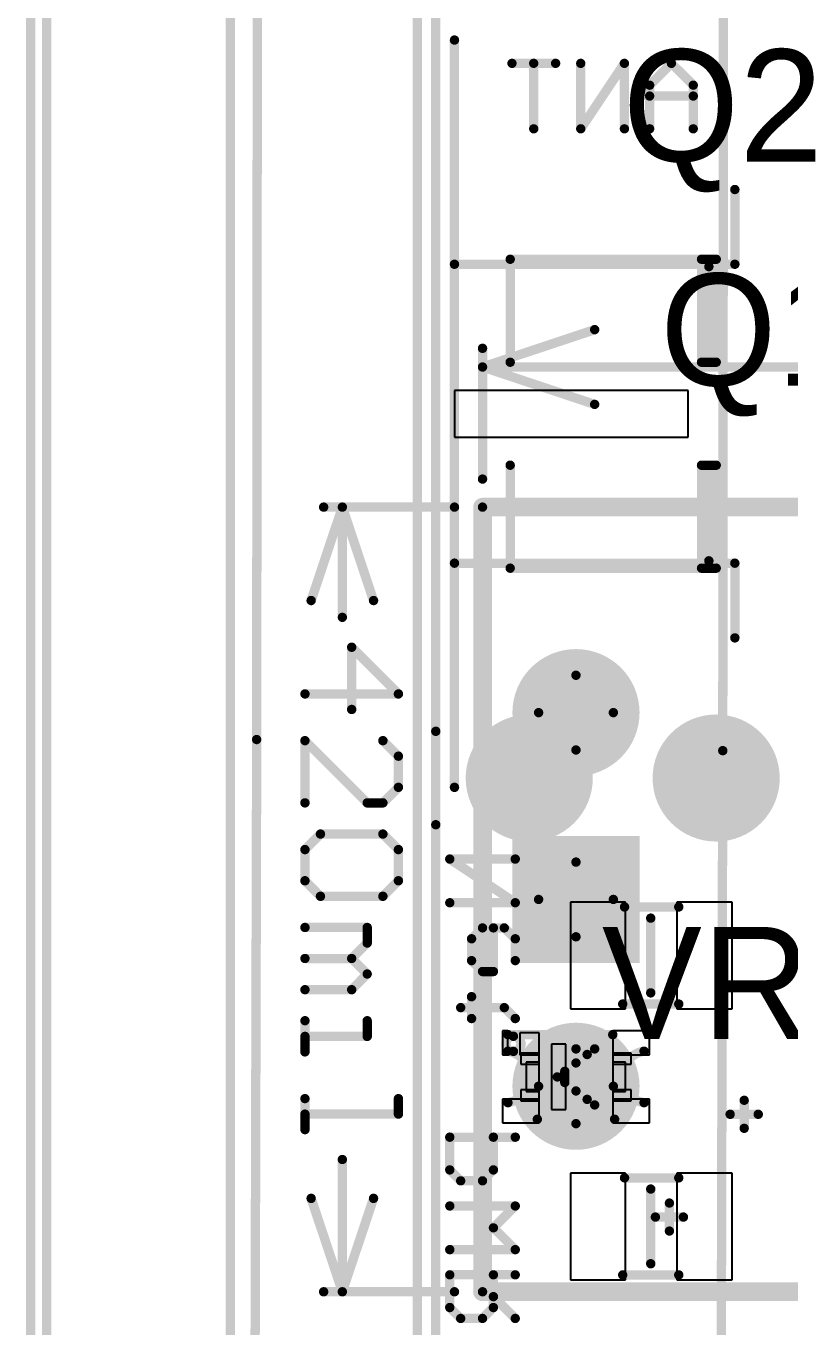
# Model space of a CAD drawing. Header units: millimetres. Extents: x 14 to 185, y 20 to 238.
# Drawn here: x 13.61 to 23.99, y 44.11 to 61.79 of the extents above; entities that cross this region are included whole.
import ezdxf

# ---------------------------------------------------------------- set-up
doc = ezdxf.new("R2010")
doc.units = ezdxf.units.MM
for name, color, linetype in [('BottomLayer', 5, 'Continuous'), ('BottomOverlay', 54, 'Continuous'), ('BottomSolder', 6, 'Continuous'), ('Mechanical1', 6, 'Continuous'), ('Mechanical2', 216, 'Continuous'), ('Mechanical9', 56, 'Continuous'), ('MultiLayer', 9, 'Continuous'), ('PadHoleLayer', 156, 'Continuous'), ('TopLayer', 1, 'Continuous'), ('TopOverlay', 2, 'Continuous'), ('TopSolder', 216, 'Continuous')]:
    doc.layers.add(name, color=color, linetype=linetype)

# ---------------------------------------------------------------- blocks, each defined once
blk = doc.blocks.new('POLOLU_791_4')
at = {"layer": 'BottomLayer', "const_width": 0.762}
for points in [[(-0.381, 0, 1), (0.381, 0, 1)], [(4.699, 0, 1), (5.461, 0, 1)]]:
    blk.add_lwpolyline(points, format="xyb", close=True, dxfattribs=at)
at = {"layer": 'BottomLayer'}
blk.add_solid([(1.778, -0.762), (3.302, -0.762), (1.778, 0.762), (3.302, 0.762)], dxfattribs=at)
at = {"layer": 'BottomSolder', "const_width": 0.864}
for points in [[(-0.432, 0, 1), (0.432, 0, 1)], [(4.648, 0, 1), (5.512, 0, 1)]]:
    blk.add_lwpolyline(points, format="xyb", close=True, dxfattribs=at)
at = {"layer": 'BottomSolder'}
blk.add_solid([(1.676, -0.864), (3.404, -0.864), (1.676, 0.864), (3.404, 0.864)], dxfattribs=at)
at = {"layer": 'Mechanical2', "const_width": 0.127}
for points in [[(-2.794, -1.27), (-2.794, 21.209)], [(7.874, -1.27), (7.874, 21.209)], [(-4.699, -1.27), (-4.699, 5.22)], [(5.461, 2.095), (5.461, 2.477)], [(5.652, 2.286), (5.27, 2.286)], [(6.858, 1.079), (6.858, 1.46)], [(7.048, 1.27), (6.668, 1.27)], [(0, -0.508), (0, 0.508)], [(2.54, -0.508), (2.54, 0.508)], [(5.08, -0.508), (5.08, 0.508)], [(-4.699, -1.27), (-5.207, 0.254)], [(-4.699, -1.27), (-4.191, 0.254)], [(0.508, 0), (-0.508, 0)], [(3.048, 0), (2.032, 0)], [(5.588, 0), (4.572, 0)], [(-3.175, -1.27), (-4.953, -1.27)], [(7.874, -1.27), (-2.794, -1.27)], [(-2.794, -3.429), (-2.794, -1.651)], [(7.874, -3.429), (7.874, -1.651)], [(-0.889, -3.048), (-0.254, -2.413)], [(-0.254, -3.683), (-0.254, -2.413)], [(0.381, -2.624), (0.592, -2.413)], [(1.016, -2.413), (0.592, -2.413)], [(1.227, -2.624), (1.016, -2.413)], [(1.651, -2.624), (1.862, -2.413)], [(2.286, -2.413), (1.862, -2.413)], [(2.497, -2.624), (2.286, -2.413)], [(5.458, -2.413), (5.248, -2.413)], [(5.458, -3.683), (5.458, -2.413)], [(1.227, -2.837), (1.227, -2.624)], [(1.651, -3.472), (1.651, -2.624)], [(2.497, -3.472), (2.497, -2.624)], [(-2.794, -3.175), (-1.524, -2.751)], [(0.381, -3.683), (1.227, -2.837)], [(2.921, -3.683), (2.921, -2.837)], [(3.132, -2.837), (2.921, -2.837)], [(3.343, -3.048), (3.132, -2.837)], [(3.343, -3.048), (3.553, -2.837)], [(3.767, -3.048), (3.553, -2.837)], [(4.402, -2.837), (4.188, -2.837)], [(4.402, -3.683), (4.402, -2.837)], [(7.874, -3.175), (6.604, -2.751)], [(-0.043, -3.048), (-0.889, -3.048)], [(3.343, -3.683), (3.343, -3.048)], [(3.343, -3.683), (3.343, -3.048)], [(3.767, -3.683), (3.767, -3.048)], [(-1.295, -3.175), (-2.794, -3.175)], [(-1.524, -3.599), (-2.794, -3.175)], [(7.874, -3.175), (6.076, -3.175)], [(6.604, -3.599), (7.874, -3.175)], [(1.862, -3.683), (1.651, -3.472)], [(2.286, -3.683), (2.497, -3.472)], [(1.227, -3.683), (0.381, -3.683)], [(2.286, -3.683), (1.862, -3.683)], [(4.613, -3.683), (4.188, -3.683)], [(4.613, -3.683), (4.402, -3.683)], [(5.669, -3.683), (5.248, -3.683)], [(5.669, -3.683), (5.458, -3.683)]]:
    blk.add_lwpolyline(points, dxfattribs=at)
at = {"layer": 'Mechanical2', "const_width": 0.0635}
for points in [[(5.429, 2.477, 1), (5.493, 2.477, 1)], [(5.239, 2.286, 1), (5.302, 2.286, 1)], [(5.62, 2.286, 1), (5.683, 2.286, 1)], [(5.429, 2.095, 1), (5.493, 2.095, 1)], [(6.826, 1.46, 1), (6.89, 1.46, 1)], [(6.636, 1.27, 1), (6.699, 1.27, 1)], [(7.017, 1.27, 1), (7.08, 1.27, 1)], [(6.826, 1.079, 1), (6.89, 1.079, 1)], [(-0.032, 0.508, 1), (0.032, 0.508, 1)], [(2.508, 0.508, 1), (2.572, 0.508, 1)], [(5.048, 0.508, 1), (5.112, 0.508, 1)], [(-5.239, 0.254, 1), (-5.175, 0.254, 1)], [(-4.223, 0.254, 1), (-4.159, 0.254, 1)], [(-0.54, 0, 1), (-0.476, 0, 1)], [(0.476, 0, 1), (0.54, 0, 1)], [(2, 0, 1), (2.064, 0, 1)], [(3.016, 0, 1), (3.08, 0, 1)], [(4.54, 0, 1), (4.604, 0, 1)], [(5.556, 0, 1), (5.62, 0, 1)], [(-0.032, -0.508, 1), (0.032, -0.508, 1)], [(2.508, -0.508, 1), (2.572, -0.508, 1)], [(5.048, -0.508, 1), (5.112, -0.508, 1)], [(-4.985, -1.27, 1), (-4.921, -1.27, 1)], [(-4.731, -1.27, 1), (-4.667, -1.27, 1)], [(-4.731, -1.27, 1), (-4.667, -1.27, 1)], [(-4.731, -1.27, 1), (-4.667, -1.27, 1)], [(-3.207, -1.27, 1), (-3.143, -1.27, 1)], [(-2.826, -1.27, 1), (-2.762, -1.27, 1)], [(-2.826, -1.27, 1), (-2.762, -1.27, 1)], [(7.842, -1.27, 1), (7.906, -1.27, 1)], [(7.842, -1.27, 1), (7.906, -1.27, 1)], [(-2.826, -1.651, 1), (-2.762, -1.651, 1)], [(7.842, -1.651, 1), (7.906, -1.651, 1)], [(-0.286, -2.413, 1), (-0.222, -2.413, 1)], [(-0.286, -2.413, 1), (-0.222, -2.413, 1)], [(0.56, -2.413, 1), (0.624, -2.413, 1)], [(0.56, -2.413, 1), (0.624, -2.413, 1)], [(0.984, -2.413, 1), (1.048, -2.413, 1)], [(0.984, -2.413, 1), (1.048, -2.413, 1)], [(1.83, -2.413, 1), (1.894, -2.413, 1)], [(1.83, -2.413, 1), (1.894, -2.413, 1)], [(2.254, -2.413, 1), (2.318, -2.413, 1)], [(2.254, -2.413, 1), (2.318, -2.413, 1)], [(5.216, -2.413, 1), (5.279, -2.413, 1)], [(5.427, -2.413, 1), (5.49, -2.413, 1)], [(5.427, -2.413, 1), (5.49, -2.413, 1)], [(0.349, -2.624, 1), (0.413, -2.624, 1)], [(1.195, -2.624, 1), (1.259, -2.624, 1)], [(1.195, -2.624, 1), (1.259, -2.624, 1)], [(1.619, -2.624, 1), (1.683, -2.624, 1)], [(1.619, -2.624, 1), (1.683, -2.624, 1)], [(2.465, -2.624, 1), (2.529, -2.624, 1)], [(2.465, -2.624, 1), (2.529, -2.624, 1)], [(-1.556, -2.751, 1), (-1.492, -2.751, 1)], [(1.195, -2.837, 1), (1.259, -2.837, 1)], [(1.195, -2.837, 1), (1.259, -2.837, 1)], [(2.889, -2.837, 1), (2.953, -2.837, 1)], [(2.889, -2.837, 1), (2.953, -2.837, 1)], [(3.1, -2.837, 1), (3.164, -2.837, 1)], [(3.1, -2.837, 1), (3.164, -2.837, 1)], [(3.522, -2.837, 1), (3.585, -2.837, 1)], [(3.522, -2.837, 1), (3.585, -2.837, 1)], [(4.157, -2.837, 1), (4.22, -2.837, 1)], [(4.37, -2.837, 1), (4.434, -2.837, 1)], [(4.37, -2.837, 1), (4.434, -2.837, 1)], [(6.572, -2.751, 1), (6.636, -2.751, 1)], [(-0.921, -3.048, 1), (-0.857, -3.048, 1)], [(-0.921, -3.048, 1), (-0.857, -3.048, 1)], [(-0.075, -3.048, 1), (-0.011, -3.048, 1)], [(3.311, -3.048, 1), (3.374, -3.048, 1)], [(3.311, -3.048, 1), (3.374, -3.048, 1)], [(3.311, -3.048, 1), (3.374, -3.048, 1)], [(3.311, -3.048, 1), (3.374, -3.048, 1)], [(3.735, -3.048, 1), (3.799, -3.048, 1)], [(3.735, -3.048, 1), (3.799, -3.048, 1)], [(-2.826, -3.175, 1), (-2.762, -3.175, 1)], [(-2.826, -3.175, 1), (-2.762, -3.175, 1)], [(-2.826, -3.175, 1), (-2.762, -3.175, 1)], [(-1.327, -3.175, 1), (-1.264, -3.175, 1)], [(6.044, -3.175, 1), (6.107, -3.175, 1)], [(7.842, -3.175, 1), (7.906, -3.175, 1)], [(7.842, -3.175, 1), (7.906, -3.175, 1)], [(7.842, -3.175, 1), (7.906, -3.175, 1)], [(-2.826, -3.429, 1), (-2.762, -3.429, 1)], [(1.619, -3.472, 1), (1.683, -3.472, 1)], [(1.619, -3.472, 1), (1.683, -3.472, 1)], [(2.465, -3.472, 1), (2.529, -3.472, 1)], [(2.465, -3.472, 1), (2.529, -3.472, 1)], [(7.842, -3.429, 1), (7.906, -3.429, 1)], [(-1.556, -3.599, 1), (-1.492, -3.599, 1)], [(-0.286, -3.683, 1), (-0.222, -3.683, 1)], [(0.349, -3.683, 1), (0.413, -3.683, 1)], [(0.349, -3.683, 1), (0.413, -3.683, 1)], [(1.195, -3.683, 1), (1.259, -3.683, 1)], [(1.83, -3.683, 1), (1.894, -3.683, 1)], [(1.83, -3.683, 1), (1.894, -3.683, 1)], [(2.254, -3.683, 1), (2.318, -3.683, 1)], [(2.254, -3.683, 1), (2.318, -3.683, 1)], [(2.889, -3.683, 1), (2.953, -3.683, 1)], [(3.311, -3.683, 1), (3.374, -3.683, 1)], [(3.311, -3.683, 1), (3.374, -3.683, 1)], [(3.735, -3.683, 1), (3.799, -3.683, 1)], [(4.157, -3.683, 1), (4.22, -3.683, 1)], [(4.37, -3.683, 1), (4.434, -3.683, 1)], [(4.37, -3.683, 1), (4.434, -3.683, 1)], [(4.581, -3.683, 1), (4.644, -3.683, 1)], [(4.581, -3.683, 1), (4.644, -3.683, 1)], [(5.216, -3.683, 1), (5.279, -3.683, 1)], [(5.427, -3.683, 1), (5.49, -3.683, 1)], [(5.427, -3.683, 1), (5.49, -3.683, 1)], [(5.638, -3.683, 1), (5.701, -3.683, 1)], [(5.638, -3.683, 1), (5.701, -3.683, 1)], [(6.572, -3.599, 1), (6.636, -3.599, 1)]]:
    blk.add_lwpolyline(points, format="xyb", close=True, dxfattribs=at)
at = {"layer": 'MultiLayer', "const_width": 0.762}
for points in [[(-0.381, 0, 1), (0.381, 0, 1)], [(4.699, 0, 1), (5.461, 0, 1)]]:
    blk.add_lwpolyline(points, format="xyb", close=True, dxfattribs=at)
at = {"layer": 'MultiLayer'}
blk.add_solid([(1.778, -0.762), (3.302, -0.762), (1.778, 0.762), (3.302, 0.762)], dxfattribs=at)
at = {"layer": 'PadHoleLayer', "const_width": 0.483}
for points in [[(-0.241, 0, 1), (0.241, 0, 1)], [(2.299, 0, 1), (2.781, 0, 1)], [(4.839, 0, 1), (5.321, 0, 1)]]:
    blk.add_lwpolyline(points, format="xyb", close=True, dxfattribs=at)
at = {"layer": 'TopLayer', "const_width": 0.762}
for points in [[(-0.381, 0, 1), (0.381, 0, 1)], [(4.699, 0, 1), (5.461, 0, 1)]]:
    blk.add_lwpolyline(points, format="xyb", close=True, dxfattribs=at)
at = {"layer": 'TopLayer'}
blk.add_solid([(1.778, -0.762), (3.302, -0.762), (1.778, 0.762), (3.302, 0.762)], dxfattribs=at)
at = {"layer": 'TopOverlay', "const_width": 0.254}
for points in [[(-2.794, -1.27), (-2.794, 21.209)], [(7.874, -1.27), (7.874, 21.209)], [(7.874, -1.27), (-2.794, -1.27)]]:
    blk.add_lwpolyline(points, dxfattribs=at)
at = {"layer": 'TopOverlay', "const_width": 0.127}
for points in [[(-2.857, -1.27, 1), (-2.731, -1.27, 1)], [(-2.857, -1.27, 1), (-2.731, -1.27, 1)], [(7.81, -1.27, 1), (7.938, -1.27, 1)], [(7.81, -1.27, 1), (7.938, -1.27, 1)]]:
    blk.add_lwpolyline(points, format="xyb", close=True, dxfattribs=at)
at = {"layer": 'TopSolder', "const_width": 0.864}
for points in [[(-0.432, 0, 1), (0.432, 0, 1)], [(4.648, 0, 1), (5.512, 0, 1)]]:
    blk.add_lwpolyline(points, format="xyb", close=True, dxfattribs=at)
at = {"layer": 'TopSolder'}
blk.add_solid([(1.676, -0.864), (3.404, -0.864), (1.676, 0.864), (3.404, 0.864)], dxfattribs=at)
blk = doc.blocks.new('ADAFRUIT_2687_B_18')
at = {"layer": 'BottomLayer', "const_width": 0.762}
for points in [[(23.749, -43.942, 1), (24.511, -43.942, 1)], [(23.749, -46.482, 1), (24.511, -46.482, 1)]]:
    blk.add_lwpolyline(points, format="xyb", close=True, dxfattribs=at)
at = {"layer": 'BottomOverlay'}
for p, q in [((27.269, -43.725), (25.819, -43.725)), ((25.819, -43.725), (25.819, -44.475)), ((27.269, -44.475), (27.269, -43.725)), ((30.952, -43.725), (29.502, -43.725)), ((29.502, -43.725), (29.502, -44.475)), ((30.952, -44.475), (30.952, -43.725)), ((19.494, -44.323), (18.86, -44.323)), ((18.86, -44.323), (18.86, -47.498)), ((19.494, -47.498), (19.494, -44.323)), ((25.819, -44.475), (27.269, -44.475)), ((29.502, -44.475), (30.952, -44.475)), ((27.894, -44.847), (27.569, -44.847)), ((27.569, -44.847), (27.569, -45.347)), ((27.894, -45.347), (27.894, -44.847)), ((28.819, -44.847), (28.494, -44.847)), ((28.494, -44.847), (28.494, -45.347)), ((28.819, -45.347), (28.819, -44.847)), ((27.269, -45.173), (25.819, -45.173)), ((25.819, -45.173), (25.819, -45.923)), ((27.269, -45.923), (27.269, -45.173)), ((28.019, -45.097), (27.869, -45.097)), ((27.869, -45.097), (27.869, -45.347)), ((28.394, -45.172), (27.994, -45.172)), ((27.994, -45.172), (27.994, -45.347)), ((28.019, -45.347), (28.019, -45.097)), ((28.519, -45.097), (28.369, -45.097)), ((28.369, -45.097), (28.369, -45.347)), ((28.394, -45.347), (28.394, -45.172)), ((28.519, -45.347), (28.519, -45.097)), ((30.952, -45.173), (29.502, -45.173)), ((29.502, -45.173), (29.502, -45.923)), ((30.952, -45.923), (30.952, -45.173)), ((27.569, -45.347), (27.894, -45.347)), ((27.869, -45.347), (28.019, -45.347)), ((27.994, -45.347), (28.394, -45.347)), ((28.369, -45.347), (28.519, -45.347)), ((28.494, -45.347), (28.819, -45.347)), ((25.819, -45.923), (27.269, -45.923)), ((29.502, -45.923), (30.952, -45.923)), ((28.639, -45.987), (27.75, -45.987)), ((27.75, -45.987), (27.75, -46.178)), ((28.639, -46.178), (28.639, -45.987)), ((27.75, -46.178), (28.639, -46.178)), ((27.894, -46.347), (27.594, -46.347)), ((27.594, -46.347), (27.594, -46.609)), ((28.019, -46.347), (27.869, -46.347)), ((27.869, -46.347), (27.869, -46.597)), ((27.894, -46.609), (27.894, -46.347)), ((28.394, -46.347), (27.994, -46.347)), ((27.994, -46.347), (27.994, -46.522)), ((28.019, -46.597), (28.019, -46.347)), ((28.519, -46.347), (28.369, -46.347)), ((28.369, -46.347), (28.369, -46.597)), ((28.394, -46.522), (28.394, -46.347)), ((28.819, -46.347), (28.494, -46.347)), ((28.494, -46.347), (28.494, -46.847)), ((28.519, -46.597), (28.519, -46.347)), ((28.819, -46.847), (28.819, -46.347)), ((27.594, -46.609), (27.894, -46.609)), ((27.869, -46.597), (28.019, -46.597)), ((27.994, -46.522), (28.394, -46.522)), ((28.369, -46.597), (28.519, -46.597)), ((27.894, -46.772), (27.569, -46.772)), ((27.569, -46.772), (27.569, -46.847)), ((27.894, -46.847), (27.894, -46.772)), ((27.569, -46.847), (27.894, -46.847)), ((28.494, -46.847), (28.819, -46.847)), ((18.86, -47.498), (19.494, -47.498))]:
    blk.add_line(p, q, dxfattribs=at)
for points, const_width in [([(16.097, -43.688, 1), (16.161, -43.688, 1)], 0.0635), ([(17.113, -43.688, 1), (17.177, -43.688, 1)], 0.0635), ([(17.113, -43.688, 1), (17.177, -43.688, 1)], 0.0635), ([(21.177, -43.688, 1), (21.241, -43.688, 1)], 0.0635), ([(21.177, -43.688, 1), (21.241, -43.688, 1)], 0.0635), ([(22.193, -43.688, 1), (22.257, -43.688, 1)], 0.0635), ([(17.045, -43.941, 1), (17.109, -43.941, 1)], 0.0635), ([(17.045, -43.941, 1), (17.109, -43.941, 1)], 0.0635), ([(17.145, -44.041, 1), (17.209, -44.041, 1)], 0.0635), ([(18.445, -43.941, 1), (18.509, -43.941, 1)], 0.0635), ([(18.445, -43.941, 1), (18.509, -43.941, 1)], 0.0635), ([(18.445, -44.041, 1), (18.509, -44.041, 1)], 0.0635), ([(19.845, -43.941, 1), (19.909, -43.941, 1)], 0.0635), ([(19.845, -43.941, 1), (19.909, -43.941, 1)], 0.0635), ([(19.845, -44.041, 1), (19.909, -44.041, 1)], 0.0635), ([(21.145, -44.041, 1), (21.209, -44.041, 1)], 0.0635), ([(21.245, -43.941, 1), (21.309, -43.941, 1)], 0.0635), ([(21.245, -43.941, 1), (21.309, -43.941, 1)], 0.0635), ([(17.045, -44.141, 1), (17.109, -44.141, 1)], 0.0635), ([(17.045, -44.141, 1), (17.109, -44.141, 1)], 0.0635), ([(17.045, -44.141, 1), (17.109, -44.141, 1)], 0.0635), ([(18.445, -44.141, 1), (18.509, -44.141, 1)], 0.0635), ([(18.445, -44.141, 1), (18.509, -44.141, 1)], 0.0635), ([(19.845, -44.141, 1), (19.909, -44.141, 1)], 0.0635), ([(19.845, -44.141, 1), (19.909, -44.141, 1)], 0.0635), ([(21.245, -44.141, 1), (21.309, -44.141, 1)], 0.0635), ([(21.245, -44.141, 1), (21.309, -44.141, 1)], 0.0635), ([(21.245, -44.141, 1), (21.309, -44.141, 1)], 0.0635), ([(14.679, -44.253, 1), (14.742, -44.253, 1)], 0.0635), ([(14.679, -44.253, 1), (14.742, -44.253, 1)], 0.0635), ([(14.827, -44.253, 1), (14.89, -44.253, 1)], 0.0635), ([(15.272, -44.253, 1), (15.335, -44.253, 1)], 0.0635), ([(14.382, -44.55, 1), (14.445, -44.55, 1)], 0.0635), ([(14.382, -44.55, 1), (14.445, -44.55, 1)], 0.0635), ([(25.851, -44.45, 1), (25.915, -44.45, 1)], 0.0635), ([(27.171, -44.45, 1), (27.235, -44.45, 1)], 0.0635), ([(29.534, -44.45, 1), (29.598, -44.45, 1)], 0.0635), ([(30.854, -44.45, 1), (30.918, -44.45, 1)], 0.0635), ([(14.679, -44.846, 1), (14.742, -44.846, 1)], 0.0635), ([(14.679, -44.846, 1), (14.742, -44.846, 1)], 0.0635), ([(14.827, -44.846, 1), (14.89, -44.846, 1)], 0.0635), ([(15.272, -44.846, 1), (15.335, -44.846, 1)], 0.0635), ([(26.003, -44.831, 1), (26.067, -44.831, 1)], 0.0635), ([(27.019, -44.831, 1), (27.083, -44.831, 1)], 0.0635), ([(27.812, -44.922, 1), (27.876, -44.922, 1)], 0.0635), ([(28.512, -44.922, 1), (28.576, -44.922, 1)], 0.0635), ([(29.686, -44.831, 1), (29.75, -44.831, 1)], 0.0635), ([(30.702, -44.831, 1), (30.766, -44.831, 1)], 0.0635), ([(14.382, -45.189, 1), (14.445, -45.189, 1)], 0.0635), ([(14.382, -45.189, 1), (14.445, -45.189, 1)], 0.0635), ([(15.272, -45.189, 1), (15.335, -45.189, 1)], 0.0635), ([(25.851, -45.187, 1), (25.915, -45.187, 1)], 0.0635), ([(27.171, -45.212, 1), (27.235, -45.212, 1)], 0.0635), ([(29.534, -45.187, 1), (29.598, -45.187, 1)], 0.0635), ([(30.854, -45.212, 1), (30.918, -45.212, 1)], 0.0635), ([(27.587, -45.347, 1), (27.651, -45.347, 1)], 0.0635), ([(28.737, -45.322, 1), (28.801, -45.322, 1)], 0.0635), ([(27.781, -45.593, 1), (27.845, -45.593, 1)], 0.0635), ([(27.781, -45.593, 1), (27.845, -45.593, 1)], 0.0635), ([(28.543, -45.593, 1), (28.607, -45.593, 1)], 0.0635), ([(28.543, -45.593, 1), (28.607, -45.593, 1)], 0.0635), ([(14.382, -45.782, 1), (14.445, -45.782, 1)], 0.0635), ([(15.272, -45.782, 1), (15.335, -45.782, 1)], 0.0635), ([(15.272, -45.782, 1), (15.335, -45.782, 1)], 0.0635), ([(27.857, -45.695, 1), (27.921, -45.695, 1)], 0.0635), ([(28.467, -45.695, 1), (28.531, -45.695, 1)], 0.0635), ([(27.972, -45.847, 1), (28.035, -45.847, 1)], 0.0635), ([(28.086, -45.999, 1), (28.15, -45.999, 1)], 0.0635), ([(28.238, -45.999, 1), (28.302, -45.999, 1)], 0.0635), ([(28.353, -45.847, 1), (28.416, -45.847, 1)], 0.0635), ([(14.382, -46.124, 1), (14.445, -46.124, 1)], 0.0635), ([(28.162, -46.101, 1), (28.226, -46.101, 1)], 0.0635), ([(28.162, -46.101, 1), (28.226, -46.101, 1)], 0.0635), ([(14.382, -46.421, 1), (14.445, -46.421, 1)], 0.0635), ([(15.272, -46.421, 1), (15.335, -46.421, 1)], 0.0635), ([(28.737, -46.372, 1), (28.801, -46.372, 1)], 0.0635), ([(14.382, -46.717, 1), (14.445, -46.717, 1)], 0.0635), ([(25.2, -46.672, 1), (25.264, -46.672, 1)], 0.0635), ([(25.794, -46.672, 1), (25.857, -46.672, 1)], 0.0635), ([(25.794, -46.672, 1), (25.857, -46.672, 1)], 0.0635), ([(26.284, -46.672, 1), (26.348, -46.672, 1)], 0.0635), ([(26.284, -46.672, 1), (26.348, -46.672, 1)], 0.0635), ([(26.581, -46.672, 1), (26.644, -46.672, 1)], 0.0635), ([(27.368, -46.672, 1), (27.432, -46.672, 1)], 0.0635), ([(27.847, -46.697, 1), (27.641, -46.697, 1)], 0.127), ([(27.609, -46.697, 1), (27.673, -46.697, 1)], 0.0635), ([(27.815, -46.697, 1), (27.879, -46.697, 1)], 0.0635), ([(28.981, -46.672, 1), (29.045, -46.672, 1)], 0.0635), ([(29.917, -46.672, 1), (29.98, -46.672, 1)], 0.0635), ([(29.917, -46.672, 1), (29.98, -46.672, 1)], 0.0635), ([(30.51, -46.672, 1), (30.574, -46.672, 1)], 0.0635), ([(30.51, -46.672, 1), (30.574, -46.672, 1)], 0.0635), ([(30.853, -46.672, 1), (30.916, -46.672, 1)], 0.0635), ([(31.446, -46.672, 1), (31.509, -46.672, 1)], 0.0635), ([(17.045, -46.741, 1), (17.109, -46.741, 1)], 0.0635), ([(17.045, -46.741, 1), (17.109, -46.741, 1)], 0.0635), ([(18.445, -46.741, 1), (18.509, -46.741, 1)], 0.0635), ([(19.845, -46.741, 1), (19.909, -46.741, 1)], 0.0635), ([(21.245, -46.741, 1), (21.309, -46.741, 1)], 0.0635), ([(21.245, -46.741, 1), (21.309, -46.741, 1)], 0.0635), ([(26.136, -46.821, 1), (26.199, -46.821, 1)], 0.0635), ([(26.136, -46.821, 1), (26.199, -46.821, 1)], 0.0635), ([(27.22, -46.821, 1), (27.283, -46.821, 1)], 0.0635), ([(27.22, -46.821, 1), (27.283, -46.821, 1)], 0.0635), ([(27.587, -46.772, 1), (27.651, -46.772, 1)], 0.0635), ([(27.812, -46.772, 1), (27.876, -46.772, 1)], 0.0635), ([(28.512, -46.772, 1), (28.576, -46.772, 1)], 0.0635), ([(26.136, -46.969, 1), (26.199, -46.969, 1)], 0.0635), ([(26.729, -46.969, 1), (26.793, -46.969, 1)], 0.0635), ([(26.729, -46.969, 1), (26.793, -46.969, 1)], 0.0635), ([(28.981, -46.969, 1), (29.045, -46.969, 1)], 0.0635), ([(29.426, -46.969, 1), (29.49, -46.969, 1)], 0.0635), ([(29.426, -46.969, 1), (29.49, -46.969, 1)], 0.0635), ([(30.214, -46.969, 1), (30.277, -46.969, 1)], 0.0635), ([(30.214, -46.969, 1), (30.277, -46.969, 1)], 0.0635), ([(30.853, -46.969, 1), (30.916, -46.969, 1)], 0.0635), ([(31.149, -46.969, 1), (31.213, -46.969, 1)], 0.0635), ([(31.297, -46.969, 1), (31.361, -46.969, 1)], 0.0635), ([(31.297, -46.969, 1), (31.361, -46.969, 1)], 0.0635), ([(26.136, -47.117, 1), (26.199, -47.117, 1)], 0.0635), ([(26.136, -47.117, 1), (26.199, -47.117, 1)], 0.0635), ([(26.729, -47.117, 1), (26.793, -47.117, 1)], 0.0635), ([(26.729, -47.117, 1), (26.793, -47.117, 1)], 0.0635), ([(29.575, -47.117, 1), (29.638, -47.117, 1)], 0.0635), ([(29.575, -47.117, 1), (29.638, -47.117, 1)], 0.0635), ([(31.446, -47.117, 1), (31.509, -47.117, 1)], 0.0635), ([(31.446, -47.117, 1), (31.509, -47.117, 1)], 0.0635), ([(26.284, -47.266, 1), (26.348, -47.266, 1)], 0.0635), ([(26.284, -47.266, 1), (26.348, -47.266, 1)], 0.0635), ([(26.581, -47.266, 1), (26.644, -47.266, 1)], 0.0635), ([(26.581, -47.266, 1), (26.644, -47.266, 1)], 0.0635), ([(27.071, -47.266, 1), (27.135, -47.266, 1)], 0.0635), ([(27.22, -47.414, 1), (27.283, -47.414, 1)], 0.0635), ([(27.368, -47.266, 1), (27.432, -47.266, 1)], 0.0635), ([(29.575, -47.414, 1), (29.638, -47.414, 1)], 0.0635), ([(29.575, -47.414, 1), (29.638, -47.414, 1)], 0.0635), ([(31.446, -47.414, 1), (31.509, -47.414, 1)], 0.0635), ([(31.446, -47.414, 1), (31.509, -47.414, 1)], 0.0635), ([(14.065, -47.498, 1), (14.129, -47.498, 1)], 0.0635), ([(17.113, -47.498, 1), (17.177, -47.498, 1)], 0.0635), ([(17.113, -47.498, 1), (17.177, -47.498, 1)], 0.0635), ([(21.177, -47.498, 1), (21.241, -47.498, 1)], 0.0635), ([(21.177, -47.498, 1), (21.241, -47.498, 1)], 0.0635), ([(24.225, -47.498, 1), (24.289, -47.498, 1)], 0.0635), ([(25.2, -47.562, 1), (25.264, -47.562, 1)], 0.0635), ([(25.2, -47.562, 1), (25.264, -47.562, 1)], 0.0635), ([(25.794, -47.562, 1), (25.857, -47.562, 1)], 0.0635), ([(28.981, -47.562, 1), (29.045, -47.562, 1)], 0.0635), ([(28.981, -47.562, 1), (29.045, -47.562, 1)], 0.0635), ([(29.426, -47.562, 1), (29.49, -47.562, 1)], 0.0635), ([(29.426, -47.562, 1), (29.49, -47.562, 1)], 0.0635), ([(29.917, -47.562, 1), (29.98, -47.562, 1)], 0.0635), ([(30.51, -47.562, 1), (30.574, -47.562, 1)], 0.0635), ([(30.853, -47.562, 1), (30.916, -47.562, 1)], 0.0635), ([(30.853, -47.562, 1), (30.916, -47.562, 1)], 0.0635), ([(31.297, -47.562, 1), (31.361, -47.562, 1)], 0.0635), ([(31.297, -47.562, 1), (31.361, -47.562, 1)], 0.0635), ([(23.463, -47.752, 1), (23.527, -47.752, 1)], 0.0635), ([(24.733, -47.752, 1), (24.797, -47.752, 1)], 0.0635)]:
    blk.add_lwpolyline(points, format="xyb", close=True, dxfattribs=dict(at, const_width=const_width))
at = {"layer": 'BottomOverlay', "const_width": 0.127}
for points in [[(17.145, -43.688), (16.129, -43.688)], [(17.145, -47.498), (17.145, -43.688)], [(21.209, -47.498), (21.209, -43.688)], [(22.225, -43.688), (21.209, -43.688)], [(17.077, -44.141), (17.077, -43.941)], [(18.477, -43.941), (17.077, -43.941)], [(18.477, -44.041), (17.177, -44.041)], [(18.477, -44.141), (18.477, -43.941)], [(19.877, -44.141), (19.877, -43.941)], [(21.277, -43.941), (19.877, -43.941)], [(21.177, -44.041), (19.877, -44.041)], [(21.277, -44.141), (21.277, -43.941)], [(18.477, -44.141), (17.077, -44.141)], [(17.077, -46.741), (17.077, -44.141)], [(21.277, -44.141), (19.877, -44.141)], [(21.277, -46.741), (21.277, -44.141)], [(14.414, -44.55), (14.71, -44.253)], [(15.303, -44.253), (14.71, -44.253)], [(14.859, -44.846), (14.859, -44.253)], [(14.71, -44.846), (14.414, -44.55)], [(25.883, -45.187), (25.883, -44.45)], [(27.203, -45.212), (27.203, -44.45)], [(29.566, -45.187), (29.566, -44.45)], [(30.886, -45.212), (30.886, -44.45)], [(15.303, -44.846), (14.71, -44.846)], [(27.051, -44.831), (26.035, -44.831)], [(30.734, -44.831), (29.718, -44.831)], [(15.303, -45.782), (14.414, -45.189)], [(15.303, -45.189), (14.414, -45.189)], [(27.619, -46.772), (27.619, -45.347)], [(28.769, -46.372), (28.769, -45.322)], [(28.575, -45.593), (27.813, -45.593)], [(28.194, -46.101), (27.813, -45.593)], [(28.194, -46.101), (28.575, -45.593)], [(15.303, -45.782), (14.414, -45.782)], [(28.499, -45.695), (27.889, -45.695)], [(28.384, -45.847), (28.003, -45.847)], [(28.27, -45.999), (28.118, -45.999)], [(14.414, -46.717), (14.414, -46.124)], [(15.303, -46.421), (14.414, -46.421)], [(25.232, -47.562), (25.825, -46.672)], [(25.232, -47.562), (25.232, -46.672)], [(25.825, -47.562), (25.825, -46.672)], [(26.168, -46.821), (26.316, -46.672)], [(26.613, -46.672), (26.316, -46.672)], [(27.251, -46.821), (27.4, -46.672)], [(29.013, -47.562), (29.013, -46.672)], [(30.245, -46.969), (29.949, -46.672)], [(29.949, -47.562), (29.949, -46.672)], [(30.245, -46.969), (30.542, -46.672)], [(30.542, -47.562), (30.542, -46.672)], [(30.884, -47.562), (30.884, -46.672)], [(31.181, -46.969), (31.477, -46.672)], [(18.477, -46.741), (17.077, -46.741)], [(21.277, -46.741), (19.877, -46.741)], [(26.168, -47.117), (26.168, -46.821)], [(27.251, -47.414), (27.251, -46.821)], [(26.761, -46.969), (26.168, -46.969)], [(26.761, -47.117), (26.761, -46.969)], [(29.458, -46.969), (29.013, -46.969)], [(29.606, -47.117), (29.458, -46.969)], [(31.329, -46.969), (30.884, -46.969)], [(31.477, -47.117), (31.329, -46.969)], [(26.316, -47.266), (26.168, -47.117)], [(26.613, -47.266), (26.761, -47.117)], [(29.606, -47.414), (29.606, -47.117)], [(31.477, -47.414), (31.477, -47.117)], [(26.613, -47.266), (26.316, -47.266)], [(27.4, -47.266), (27.103, -47.266)], [(29.458, -47.562), (29.606, -47.414)], [(31.329, -47.562), (31.477, -47.414)], [(24.257, -47.498), (14.097, -47.498)], [(21.209, -47.498), (17.145, -47.498)], [(29.458, -47.562), (29.013, -47.562)], [(31.329, -47.562), (30.884, -47.562)], [(41.91, -47.752), (1.27, -47.752)], [(24.765, -47.752), (23.495, -47.752)]]:
    blk.add_lwpolyline(points, dxfattribs=at)
for points in [[(28.544, -44.922, -0.857062), (27.844, -44.922)], [(27.844, -46.772, -0.857062), (28.544, -46.772)]]:
    blk.add_lwpolyline(points, format="xyb", dxfattribs=at)
at = {"layer": 'BottomSolder', "const_width": 0.864}
for points in [[(23.698, -43.942, 1), (24.562, -43.942, 1)], [(23.698, -46.482, 1), (24.562, -46.482, 1)]]:
    blk.add_lwpolyline(points, format="xyb", close=True, dxfattribs=at)
at = {"layer": 'MultiLayer', "const_width": 0.762}
for points in [[(23.749, -43.942, 1), (24.511, -43.942, 1)], [(23.749, -46.482, 1), (24.511, -46.482, 1)]]:
    blk.add_lwpolyline(points, format="xyb", close=True, dxfattribs=at)
at = {"layer": 'PadHoleLayer', "const_width": 0.483}
for points in [[(23.889, -43.942, 1), (24.371, -43.942, 1)], [(23.889, -46.482, 1), (24.371, -46.482, 1)]]:
    blk.add_lwpolyline(points, format="xyb", close=True, dxfattribs=at)
at = {"layer": 'TopLayer', "const_width": 0.762}
for points in [[(23.749, -43.942, 1), (24.511, -43.942, 1)], [(23.749, -46.482, 1), (24.511, -46.482, 1)]]:
    blk.add_lwpolyline(points, format="xyb", close=True, dxfattribs=at)
at = {"layer": 'TopSolder', "const_width": 0.864}
for points in [[(23.698, -43.942, 1), (24.562, -43.942, 1)], [(23.698, -46.482, 1), (24.562, -46.482, 1)]]:
    blk.add_lwpolyline(points, format="xyb", close=True, dxfattribs=at)

msp = doc.modelspace()

# ---------------------------------------------------------------- linework, layer by layer
at = {"layer": 'Mechanical1', "const_width": 0.127}
for points in [[(13.672, 31.847), (13.672, 112.822)], [(13.891, 31.847), (13.891, 112.822)], [(18.927, 31.847), (18.927, 112.822)], [(16.743, 52.085), (16.76, 72.335)], [(23.077, 51.934), (23.094, 72.335)], [(16.691, 31.847), (16.743, 52.085)], [(23.026, 31.541), (23.077, 51.934)]]:
    msp.add_lwpolyline(points, dxfattribs=at)
at = {"layer": 'Mechanical1', "const_width": 0.0635}
for points in [[(16.711, 52.085, 1), (16.774, 52.085, 1)], [(16.711, 52.085, 1), (16.774, 52.085, 1)], [(23.045, 51.934, 1), (23.109, 51.934, 1)], [(23.045, 51.934, 1), (23.109, 51.934, 1)]]:
    msp.add_lwpolyline(points, format="xyb", close=True, dxfattribs=at)
at = {"layer": 'Mechanical9', "const_width": 0.127}
msp.add_lwpolyline([(16.387, 31.847), (16.387, 112.822)], dxfattribs=at)

# ---------------------------------------------------------------- block references
at = {"rotation": 270}
for name, p in [('ADAFRUIT_2687_B_18', (66.929, 75.692)), ('POLOLU_791_4', (21.082, 52.451))]:
    msp.add_blockref(name, p, dxfattribs=at)

# ---------------------------------------------------------------- texts
at = {"layer": 'TopOverlay'}
for s, p in [('Q2', (21.717, 59.944)), ('Q1', (22.225, 56.896)), ('VREG2', (21.434, 48.014))]:
    msp.add_text(s, height=1.524, dxfattribs=at).set_placement(p)

doc.saveas('drawing.dxf')
